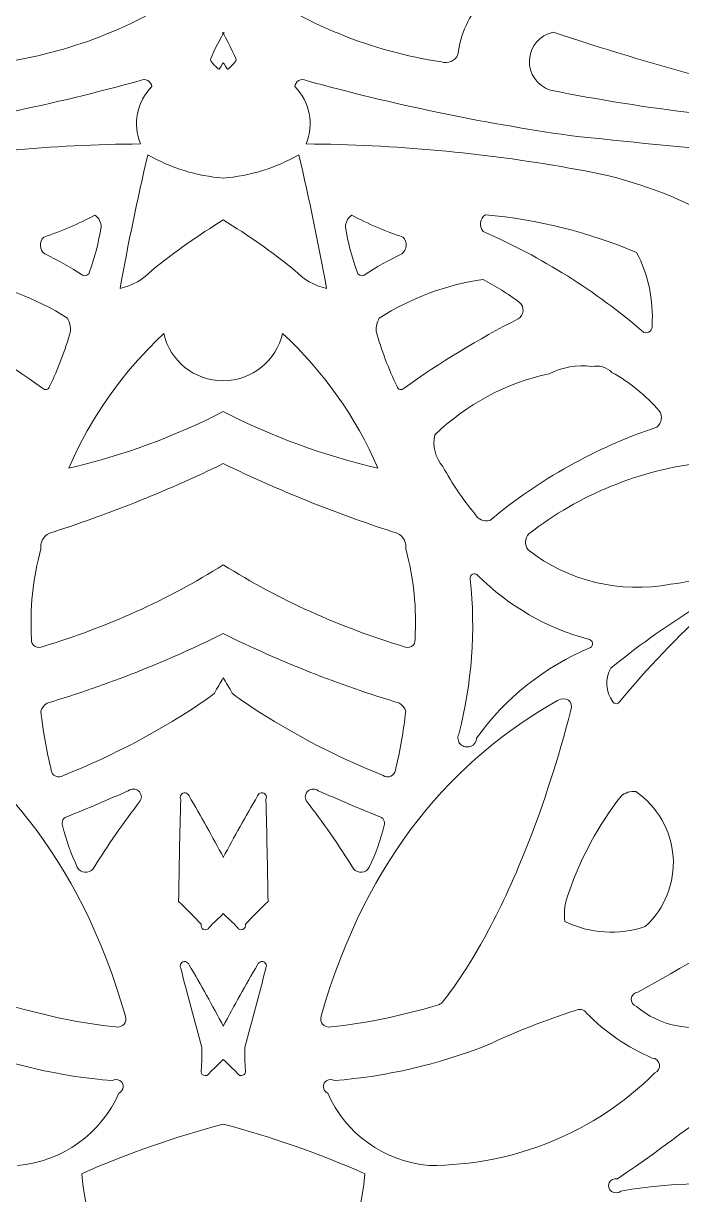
# Model space of a CAD drawing. Header units: millimetres. Extents: x -388 to 390, y -1187 to 1583.
# Drawn here: x -49.3 to 113, y 360.7 to 649.3 of the extents above; entities that cross this region are included whole.
import ezdxf

# ---------------------------------------------------------------- set-up
doc = ezdxf.new("R2010")
doc.units = ezdxf.units.MM
doc.header["$MEASUREMENT"] = 0
doc.layers.add('Livello 1', color=7, linetype='Continuous')

msp = doc.modelspace()

# ---------------------------------------------------------------- linework, layer by layer
at = {"layer": 'Livello 1', "color": 2, "lineweight": 9}
msp.add_open_spline([(-388, -1049.5), (-388, -1049.5), (388, -1049.5), (388, -1049.5), (388, -1049.5), (388, -1049.5), (388, 1049.5), (388, 1049.5), (388, 1049.5), (388, 1049.5), (-388, 1049.5), (-388, 1049.5), (-388, 1049.5), (-388, 1049.5), (-388, -1049.5), (-388, -1049.5)], degree=3, knots=[0, 0, 0, 0, 0.2, 0.2, 0.2, 0.2, 0.4, 0.4, 0.4, 0.4, 0.6, 0.6, 0.6, 0.6, 1, 1, 1, 1], dxfattribs=at)
at = {"layer": 'Livello 1', "color": 242, "lineweight": 9}
msp.add_open_spline([(323.5, -969.5005), (323.5, -969.5005), (-323.5, -969.5005), (-323.5, -969.5005), (-323.5, -969.5005), (-323.5, -969.5005), (-323.5, 969.5005), (-323.5, 969.5005), (-323.5, 969.5005), (-323.5, 969.5005), (323.5, 969.5005), (323.5, 969.5005), (323.5, 969.5005), (323.5, 969.5005), (323.5, 60.8387), (323.5, 60.8387), (323.5, 60.8387), (323.5, 60.8387), (257.4997, -137.4998), (257.4997, -137.4998), (257.4997, -137.4998), (257.4997, -137.4998), (323.5, -174.5014), (323.5, -174.5014), (323.5, -174.5014), (323.5, -174.5014), (323.5, -969.5005), (323.5, -969.5005)], degree=3, knots=[0, 0, 0, 0, 0.125, 0.125, 0.125, 0.125, 0.25, 0.25, 0.25, 0.25, 0.375, 0.375, 0.375, 0.375, 0.5, 0.5, 0.5, 0.5, 0.625, 0.625, 0.625, 0.625, 0.75, 0.75, 0.75, 0.75, 1, 1, 1, 1], dxfattribs=at)
at = {"layer": 'Livello 1', "color": 177, "lineweight": 9}
for points in [[(-53.7721, 639.8729), (-36.4844, 642.4615), (-20.1006, 649.1302), (-6.0362, 659.303)], [(53.7721, 639.8729), (36.4844, 642.4615), (20.1006, 649.1302), (6.0362, 659.303)], [(57.8209, 641.6476), (58.4194, 646.6632), (60.5903, 651.3744), (64.0353, 655.1338)], [(155.0805, 627.0278), (130.1229, 632.4296), (105.4863, 639.1649), (81.2814, 647.2037)], [(57.8209, 641.6476), (57.1737, 640.0913), (55.3895, 639.3092), (53.7721, 639.8729)], [(-85.3563, 621.711), (-63.4422, 624.8776), (-41.7559, 629.404), (-20.4287, 635.2628)], [(85.3563, 621.711), (63.4422, 624.8776), (41.7559, 629.404), (20.4287, 635.2628)], [(-17.6425, 633.7755), (-21.2962, 629.9949), (-22.3826, 624.4857), (-20.4287, 619.6459)], [(17.6425, 633.7755), (21.2962, 629.9949), (22.3826, 624.4857), (20.4287, 619.6459)], [(152.8118, 624.0626), (128.5512, 625.2375), (104.4145, 628.1867), (80.6034, 632.8855)], [(170.4185, 613.7228), (142.0315, 616.0387), (113.6752, 618.7016), (85.3563, 621.711)], [(-20.4287, 619.6459), (-42.178, 619.4933), (-63.8732, 617.5027), (-85.2726, 613.6967)], [(20.4287, 619.6459), (42.178, 619.4933), (63.8732, 617.5027), (85.2726, 613.6967)], [(-18.6219, 616.9819), (-21.1684, 606.047), (-23.4486, 595.0543), (-25.4609, 584.0131)], [(-18.6218, 616.9819), (-12.9324, 613.6941), (-6.5608, 611.7324), (0, 611.2307)], [(18.6218, 616.9819), (12.9324, 613.6941), (6.5608, 611.7324), (0, 611.2307)], [(18.6219, 616.9819), (21.1684, 606.047), (23.4486, 595.0543), (25.4609, 584.0131)], [(85.2726, 613.6967), (106.4132, 610.4859), (126.0734, 601.1118), (141.6866, 586.7982)], [(-44.2425, 596.6759), (-39.9102, 598.1362), (-35.7062, 599.9383), (-31.6718, 602.0643)], [(-30.1322, 599.0974), (-30.0746, 600.283), (-30.6597, 601.4104), (-31.6718, 602.0643)], [(0, 600.8998), (-6.155, 597.1628), (-12.039, 593.0113), (-17.6087, 588.4751)], [(0, 600.8998), (6.155, 597.1628), (12.039, 593.0113), (17.6087, 588.4751)], [(30.1322, 599.0974), (30.0746, 600.283), (30.6597, 601.4104), (31.6718, 602.0643)], [(44.2425, 596.6759), (39.9102, 598.1362), (35.7062, 599.9383), (31.6718, 602.0643)], [(64.649, 602.2004), (77.4816, 601.0185), (90.0461, 597.8795), (101.8872, 592.8971)], [(-32.9753, 588.1507), (-31.6823, 591.7053), (-30.7305, 595.37), (-30.1322, 599.0974)], [(32.9753, 588.1507), (31.6823, 591.7053), (30.7305, 595.37), (30.1322, 599.0974)], [(64.0457, 598.0526), (78.4534, 591.7831), (91.8021, 583.4039), (103.6331, 573.2031)], [(-34.7356, 587.332), (-37.6985, 589.2831), (-40.8005, 591.0235), (-44.0179, 592.5398)], [(34.7356, 587.332), (37.6985, 589.2831), (40.8005, 591.0235), (44.0179, 592.5398)], [(101.8872, 592.8971), (104.7705, 587.355), (106.0865, 581.159), (105.6987, 574.9516)], [(-38.4187, 576.686), (-46.1522, 581.6575), (-54.9012, 584.9174), (-64.0549, 586.2384)], [(-25.4609, 584.0131), (-22.4461, 584.6976), (-19.7106, 586.252), (-17.6087, 588.4751)], [(25.4609, 584.0131), (22.4461, 584.6976), (19.7106, 586.252), (17.6087, 588.4751)], [(38.4187, 576.686), (46.1522, 581.6575), (54.9012, 584.9174), (64.0549, 586.2384)], [(64.0549, 586.2384), (67.1808, 584.567), (70.182, 582.6813), (73.0359, 580.5954)], [(-44.5643, 559.4259), (-53.4797, 565.8046), (-62.8745, 571.5151), (-72.6688, 576.5089)], [(-37.6451, 573.4967), (-37.6218, 574.6068), (-37.8881, 575.7045), (-38.4187, 576.686)], [(37.6451, 573.4967), (37.6218, 574.6068), (37.8881, 575.7045), (38.4187, 576.686)], [(44.5643, 559.4259), (53.4797, 565.8046), (62.8745, 571.5151), (72.6688, 576.5089)], [(-42.815, 559.8416), (-40.7062, 564.2445), (-38.977, 568.8121), (-37.6451, 573.4967)], [(-14.6602, 572.8801), (-24.6629, 563.577), (-32.6683, 552.3097), (-38.0994, 539.7274)], [(14.5915, 572.9439), (24.6263, 563.6286), (32.6559, 552.3385), (38.0994, 539.7274)], [(42.815, 559.8416), (40.7062, 564.2445), (38.977, 568.8121), (37.6451, 573.4967)], [(52.1366, 547.9367), (59.8997, 555.4574), (69.6772, 560.6769), (80.341, 562.9933)], [(80.341, 562.9933), (83.5562, 564.6282), (87.2075, 565.2556), (90.7993, 564.79)], [(90.7993, 564.79), (92.6003, 565.1516), (94.4665, 564.6045), (95.7676, 563.3334)], [(95.7676, 563.3334), (100.2086, 560.8627), (104.1688, 557.6437), (107.4654, 553.8246)], [(-38.0994, 539.7274), (-24.8389, 542.774), (-12.0354, 547.4677), (0, 553.6902)], [(38.0994, 539.7274), (24.8389, 542.774), (12.0354, 547.4677), (0, 553.6902)], [(107.4654, 553.8246), (108.3641, 552.5543), (108.1043, 550.82), (106.8707, 549.8556)], [(65.7032, 526.8029), (77.821, 536.9542), (91.7881, 544.7753), (106.8707, 549.8556)], [(54.1371, 540.1131), (52.25, 542.2679), (51.5089, 545.166), (52.1366, 547.9367)], [(-41.7004, 524.0463), (-27.4191, 528.6965), (-13.4854, 534.3098), (0, 540.8455)], [(41.7004, 524.0463), (27.4191, 528.6965), (13.4854, 534.3098), (0, 540.8455)], [(62.0414, 528.4302), (59.0028, 532.0479), (56.354, 535.963), (54.1371, 540.1131)], [(75.3474, 523.5308), (87.7234, 533.2282), (102.6473, 539.3064), (118.3994, 541.0652)], [(65.7032, 526.8029), (64.2435, 526.4349), (62.719, 527.1124), (62.0414, 528.4302)], [(75.1139, 519.5742), (74.2228, 520.7803), (74.3202, 522.4332), (75.3474, 523.5308)], [(-44.9588, 519.8056), (-46.9505, 512.5548), (-47.7262, 505.0356), (-47.2558, 497.5414)], [(44.9588, 519.8056), (46.9505, 512.5548), (47.7262, 505.0356), (47.2558, 497.5414)], [(132.4917, 520.0938), (126.0904, 515.1028), (118.3757, 511.9878), (110.2406, 511.109)], [(110.2406, 511.109), (97.8301, 508.767), (84.994, 511.8603), (75.1139, 519.5742)], [(-44.4127, 495.7923), (-28.7404, 500.4905), (-13.7996, 507.2526), (0, 515.8882)], [(44.4127, 495.7923), (28.7404, 500.4905), (13.7996, 507.2526), (0, 515.8882)], [(60.8672, 512.4144), (62.2424, 499.5916), (61.2809, 486.6318), (58.0271, 474.1379)], [(90.2397, 497.4982), (79.8122, 500.264), (70.3282, 505.704), (62.7675, 513.2564)], [(95.5329, 490.4381), (102.8886, 496.4054), (110.6516, 501.8748), (118.7677, 506.8082)], [(97.6601, 482.1583), (104.5304, 490.4308), (111.9842, 498.2223), (119.9669, 505.4756)], [(-43.4562, 481.8047), (-28.4989, 486.2969), (-13.9608, 492.0275), (0, 498.9338)], [(43.4562, 481.8047), (28.4989, 486.2969), (13.9608, 492.0275), (0, 498.9338)], [(62.4376, 473.1839), (69.4642, 483.0686), (79.2101, 490.8013), (90.5451, 495.4856)], [(-2.2114, 484.2992), (-1.4585, 485.5386), (-0.7212, 486.787), (0, 488.0441)], [(2.2114, 484.2992), (1.4585, 485.5386), (0.7212, 486.787), (0, 488.0441)], [(96.0358, 482.1531), (94.2069, 484.5738), (94.0097, 487.8226), (95.5329, 490.4381)], [(-24.1285, 404.6785), (-35.4848, 444.3277), (-57.2747, 468.3108), (-82.3458, 482.4196)], [(-39.4148, 463.9704), (-26.9992, 468.9104), (-15.1871, 475.1937), (-4.1988, 482.7033)], [(-4.1988, 482.7033), (-3.4877, 483.1746), (-2.8225, 483.7087), (-2.2114, 484.2992)], [(4.1988, 482.7033), (3.4877, 483.1746), (2.8225, 483.7087), (2.2114, 484.2992)], [(39.4148, 463.9704), (26.9992, 468.9104), (15.1871, 475.1937), (4.1988, 482.7033)], [(24.1285, 404.6785), (35.4848, 444.3277), (57.2747, 468.3108), (82.3458, 482.4196)], [(82.3458, 482.4196), (84.5735, 483.6734), (86.2731, 482.2579), (85.6955, 480.0458)], [(-43.4562, 481.8047), (-44.1762, 481.3178), (-44.7102, 480.6101), (-44.9737, 479.7933)], [(-44.9737, 479.7933), (-44.4213, 474.9108), (-43.5701, 470.0651), (-42.4247, 465.2824)], [(44.9737, 479.7933), (44.4213, 474.9108), (43.5701, 470.0651), (42.4247, 465.2824)], [(43.4562, 481.8047), (44.1762, 481.3178), (44.7102, 480.6101), (44.9737, 479.7933)], [(85.6955, 480.0458), (79.2187, 455.2378), (71.6635, 437.6624), (65.4533, 425.9755)], [(-38.3322, 453.8767), (-33.3224, 455.903), (-28.3506, 458.0182), (-23.4193, 460.2211)], [(38.3322, 453.8767), (33.3224, 455.903), (28.3506, 458.0182), (23.4193, 460.2211)], [(98.0421, 458.8781), (99.0379, 459.7219), (100.3366, 460.142), (101.6501, 460.0452)], [(-20.4587, 457.705), (-24.6316, 452.3276), (-28.5186, 446.7433), (-32.1043, 440.9744)], [(-10.4978, 458.0747), (-10.7228, 449.6809), (-10.8964, 441.286), (-11.0184, 432.8902)], [(0.0321, 443.738), (-2.6857, 448.8561), (-5.5153, 453.9165), (-8.4549, 458.9159)], [(-0.0321, 443.738), (2.6857, 448.8561), (5.5153, 453.9165), (8.4549, 458.9159)], [(10.4978, 458.0747), (10.7228, 449.6809), (10.8964, 441.286), (11.0184, 432.8902)], [(20.4587, 457.705), (24.6316, 452.3276), (28.5186, 446.7433), (32.1043, 440.9744)], [(85.1532, 435.1132), (88.1105, 443.6638), (92.4631, 451.6893), (98.0421, 458.8781)], [(-39.6497, 451.6113), (-38.7717, 448.0763), (-37.546, 444.6326), (-35.9896, 441.3288)], [(39.6497, 451.6113), (38.7717, 448.0763), (37.546, 444.6326), (35.9896, 441.3288)], [(165.4453, 451.2586), (145.352, 436.2771), (124.2196, 422.6793), (102.2008, 410.5637)], [(84.2145, 427.9726), (83.8961, 430.3921), (84.2194, 432.8513), (85.1532, 435.1132)], [(-5.4433, 427.292), (-7.2437, 429.2125), (-9.1029, 431.0794), (-11.0184, 432.8902)], [(5.4433, 427.292), (7.2437, 429.2125), (9.1029, 431.0794), (11.0184, 432.8902)], [(0, 429.9187), (-1.1746, 428.7823), (-2.3487, 427.6453), (-3.5221, 426.5078)], [(0, 429.9187), (1.1746, 428.7823), (2.3487, 427.6453), (3.5221, 426.5078)], [(104.0135, 426.7249), (97.5119, 424.5114), (90.3724, 424.9613), (84.2145, 427.9726)], [(65.4533, 425.9755), (60.129, 415.956), (55.7924, 410.2604), (53.9723, 408.0498)], [(163.3953, 419.6608), (143.1769, 399.2513), (120.997, 380.7947), (97.1631, 364.5464)], [(-10.4978, 416.4843), (-8.8051, 409.9518), (-7.0627, 403.4319), (-5.2703, 396.925)], [(0.0321, 402.1475), (-2.6857, 407.2656), (-5.5153, 412.3261), (-8.4549, 417.3255)], [(-0.0321, 402.1475), (2.6857, 407.2656), (5.5153, 412.3261), (8.4549, 417.3255)], [(10.4978, 416.4843), (8.8051, 409.9518), (7.0627, 403.4319), (5.2703, 396.925)], [(-52.8141, 407.3309), (-43.6672, 404.6997), (-34.8861, 402.8572), (-26.5772, 401.9762)], [(52.8141, 407.3309), (43.6672, 404.6997), (34.8861, 402.8572), (26.5772, 401.9762)], [(53.0812, 407.4467), (53.0812, 407.4467), (52.8141, 407.3309), (52.8141, 407.3309)], [(53.4371, 407.6701), (53.3114, 407.5883), (53.184, 407.5083), (53.0812, 407.4467)], [(53.7559, 407.849), (53.6564, 407.7789), (53.565, 407.753), (53.4371, 407.6701)], [(53.9723, 408.0498), (53.9723, 408.0498), (53.7559, 407.849), (53.7559, 407.849)], [(-26.5772, 401.9762), (-24.6856, 401.7763), (-23.6538, 403.0211), (-24.1285, 404.6785)], [(26.5772, 401.9762), (24.6856, 401.7763), (23.6538, 403.0211), (24.1285, 404.6785)], [(65.0018, 397.4794), (72.0802, 400.7911), (79.3704, 403.6508), (86.8265, 406.0407)], [(86.8265, 406.0407), (87.7632, 406.5935), (88.9804, 406.3015), (89.5498, 405.3874)], [(105.7384, 394.3266), (99.6472, 396.9284), (94.1446, 400.688), (89.5498, 405.3874)], [(122.2794, 402.895), (115.213, 400.6314), (107.4498, 402.2065), (101.8853, 407.033)], [(-65.0018, 397.4794), (-52.9837, 392.7196), (-40.2944, 389.7808), (-27.3712, 388.7645)], [(-5.4433, 391.3269), (-5.3054, 393.1896), (-5.2477, 395.0572), (-5.2702, 396.9247)], [(5.4433, 391.3269), (5.3054, 393.1896), (5.2477, 395.0572), (5.2702, 396.9247)], [(65.0018, 397.4794), (52.9837, 392.7196), (40.2944, 389.7808), (27.3712, 388.7645)], [(0, 393.9537), (-1.1746, 392.8173), (-2.3487, 391.6802), (-3.5221, 390.5426)], [(0, 393.9537), (1.1746, 392.8173), (2.3487, 391.6802), (3.5221, 390.5426)], [(106.3655, 390.6435), (91.7051, 376.0173), (71.6344, 367.7985), (50.6989, 367.8489)], [(-50.6989, 367.8489), (-39.6528, 368.8364), (-30.059, 375.6942), (-25.7375, 385.6915)], [(50.6989, 367.8489), (39.6528, 368.8364), (30.059, 375.6942), (25.7375, 385.6915)], [(0, 378.0276), (-11.9447, 374.8678), (-23.6149, 370.7802), (-34.8987, 365.8029)], [(0, 378.0276), (11.9447, 374.8678), (23.6149, 370.7802), (34.8987, 365.8029)], [(-34.8988, 365.8029), (-33.5423, 351.6106), (-28.3801, 338.0205), (-19.9342, 326.4071)], [(34.8988, 365.8029), (33.5423, 351.6106), (28.3801, 338.0205), (19.9342, 326.4071)], [(97.9816, 361.5403), (112.2659, 363.9843), (126.6594, 363.9856), (140.5884, 361.7253)]]:
    msp.add_open_spline(points, degree=3, dxfattribs=at)
for points, knots in [([(0.2186, 647.0819), (-0.3574, 646.6072), (-3.2685, 640.6139), (-3.1814, 640.2997), (-3.1814, 640.2997), (-3.0718, 639.9047), (-1.4428, 638.2152), (-1.0541, 638.062), (-1.0541, 638.062), (-0.9602, 638.0251), (-0.0979, 639.607), (0, 639.597)], [0, 0, 0, 0, 0.25, 0.25, 0.25, 0.25, 0.5, 0.5, 0.5, 0.5, 1, 1, 1, 1]), ([(-0.2186, 647.0819), (0.3574, 646.6072), (3.2685, 640.6139), (3.1814, 640.2997), (3.1814, 640.2997), (3.0718, 639.9047), (1.4428, 638.2152), (1.0541, 638.062), (1.0541, 638.062), (0.9602, 638.0251), (0.0979, 639.607), (0, 639.597)], [0, 0, 0, 0, 0.25, 0.25, 0.25, 0.25, 0.5, 0.5, 0.5, 0.5, 1, 1, 1, 1]), ([(80.6034, 632.8855), (77.3898, 633.9553), (75.2861, 636.9756), (75.4433, 640.2939), (75.4433, 640.2939), (75.6004, 643.6123), (77.9805, 646.4292), (81.2814, 647.2037)], [0, 0, 0, 0, 0.33333333, 0.33333333, 0.33333333, 0.33333333, 1, 1, 1, 1]), ([(-17.6425, 633.7755), (-17.6884, 634.4023), (-18.0569, 634.963), (-18.6205, 635.2639), (-18.6205, 635.2639), (-19.1842, 635.5648), (-19.8654, 635.5643), (-20.4287, 635.2628)], [0, 0, 0, 0, 0.33333333, 0.33333333, 0.33333333, 0.33333333, 1, 1, 1, 1]), ([(17.6425, 633.7755), (17.6884, 634.4023), (18.0569, 634.963), (18.6205, 635.2639), (18.6205, 635.2639), (19.1842, 635.5648), (19.8654, 635.5643), (20.4287, 635.2628)], [0, 0, 0, 0, 0.33333333, 0.33333333, 0.33333333, 0.33333333, 1, 1, 1, 1]), ([(64.0457, 598.0526), (63.5113, 598.6611), (63.2711, 599.4657), (63.3866, 600.2603), (63.3866, 600.2603), (63.5022, 601.0548), (63.9623, 601.7617), (64.649, 602.2003)], [0, 0, 0, 0, 0.33333333, 0.33333333, 0.33333333, 0.33333333, 1, 1, 1, 1]), ([(-44.2425, 596.6759), (-44.8269, 596.1241), (-45.1376, 595.3513), (-45.0946, 594.5577), (-45.0946, 594.5577), (-45.0515, 593.7642), (-44.6587, 593.028), (-44.0179, 592.5398)], [0, 0, 0, 0, 0.33333333, 0.33333333, 0.33333333, 0.33333333, 1, 1, 1, 1]), ([(44.2425, 596.6759), (44.8269, 596.1241), (45.1376, 595.3513), (45.0946, 594.5577), (45.0946, 594.5577), (45.0515, 593.7642), (44.6587, 593.028), (44.0179, 592.5398)], [0, 0, 0, 0, 0.33333333, 0.33333333, 0.33333333, 0.33333333, 1, 1, 1, 1]), ([(-34.7356, 587.332), (-34.4014, 587.1249), (-33.9821, 587.1001), (-33.6248, 587.2662), (-33.6248, 587.2662), (-33.2675, 587.4324), (-33.0222, 587.7663), (-32.9753, 588.1507)], [0, 0, 0, 0, 0.33333333, 0.33333333, 0.33333333, 0.33333333, 1, 1, 1, 1]), ([(34.7356, 587.332), (34.4014, 587.1249), (33.9821, 587.1001), (33.6248, 587.2662), (33.6248, 587.2662), (33.2675, 587.4324), (33.0222, 587.7663), (32.9753, 588.1507)], [0, 0, 0, 0, 0.33333333, 0.33333333, 0.33333333, 0.33333333, 1, 1, 1, 1]), ([(73.0359, 580.5954), (73.6396, 580.0513), (73.951, 579.2638), (73.8791, 578.4638), (73.8791, 578.4638), (73.8073, 577.6638), (73.3602, 576.9416), (72.6688, 576.5089)], [0, 0, 0, 0, 0.33333333, 0.33333333, 0.33333333, 0.33333333, 1, 1, 1, 1]), ([(105.6987, 574.9516), (105.8116, 574.4088), (105.6165, 573.8485), (105.1884, 573.4861), (105.1884, 573.4861), (104.7603, 573.1237), (104.1657, 573.0155), (103.6331, 573.2031)], [0, 0, 0, 0, 0.33333333, 0.33333333, 0.33333333, 0.33333333, 1, 1, 1, 1]), ([(-14.6602, 572.8801), (-13.1288, 566.2216), (-7.165, 561.2561), (-0.0416, 561.2561), (-0.0416, 561.2561), (7.1046, 561.2561), (13.0836, 566.2533), (14.5915, 572.9439)], [0, 0, 0, 0, 0.33333333, 0.33333333, 0.33333333, 0.33333333, 1, 1, 1, 1]), ([(-44.5643, 559.4259), (-44.3112, 559.1559), (-43.9281, 559.0419), (-43.5643, 559.1283), (-43.5643, 559.1283), (-43.2004, 559.2148), (-42.9134, 559.488), (-42.815, 559.8416)], [0, 0, 0, 0, 0.33333333, 0.33333333, 0.33333333, 0.33333333, 1, 1, 1, 1]), ([(44.5643, 559.4259), (44.3112, 559.1559), (43.9281, 559.0419), (43.5643, 559.1283), (43.5643, 559.1283), (43.2004, 559.2148), (42.9134, 559.488), (42.815, 559.8416)], [0, 0, 0, 0, 0.33333333, 0.33333333, 0.33333333, 0.33333333, 1, 1, 1, 1]), ([(-41.7004, 524.0463), (-42.7084, 523.9094), (-43.6189, 523.3849), (-44.2305, 522.5889), (-44.2305, 522.5889), (-44.8421, 521.7931), (-45.1042, 520.7913), (-44.9588, 519.8056)], [0, 0, 0, 0, 0.33333333, 0.33333333, 0.33333333, 0.33333333, 1, 1, 1, 1]), ([(41.7004, 524.0463), (42.7084, 523.9094), (43.6189, 523.3849), (44.2305, 522.5889), (44.2305, 522.5889), (44.8421, 521.7931), (45.1042, 520.7913), (44.9588, 519.8056)], [0, 0, 0, 0, 0.33333333, 0.33333333, 0.33333333, 0.33333333, 1, 1, 1, 1]), ([(60.8672, 512.4144), (60.7546, 512.8971), (61.0049, 513.3908), (61.4659, 513.595), (61.4659, 513.595), (61.9268, 513.7992), (62.471, 513.6577), (62.7675, 513.2564)], [0, 0, 0, 0, 0.33333333, 0.33333333, 0.33333333, 0.33333333, 1, 1, 1, 1]), ([(-47.2558, 497.5414), (-47.3542, 496.8396), (-47.0237, 496.1463), (-46.4108, 495.7693), (-46.4108, 495.7693), (-45.798, 495.3923), (-45.0163, 495.4013), (-44.4127, 495.7923)], [0, 0, 0, 0, 0.33333333, 0.33333333, 0.33333333, 0.33333333, 1, 1, 1, 1]), ([(47.2558, 497.5414), (47.3542, 496.8396), (47.0237, 496.1463), (46.4108, 495.7693), (46.4108, 495.7693), (45.798, 495.3923), (45.0163, 495.4013), (44.4127, 495.7923)], [0, 0, 0, 0, 0.33333333, 0.33333333, 0.33333333, 0.33333333, 1, 1, 1, 1]), ([(90.2397, 497.4982), (90.6471, 497.3527), (90.9406, 497.0007), (91.0043, 496.5808), (91.0043, 496.5808), (91.068, 496.161), (90.8917, 495.7406), (90.5451, 495.4856)], [0, 0, 0, 0, 0.33333333, 0.33333333, 0.33333333, 0.33333333, 1, 1, 1, 1]), ([(97.6601, 482.1583), (97.5082, 481.8557), (97.1941, 481.6634), (96.8496, 481.6624), (96.8496, 481.6624), (96.5051, 481.6613), (96.1897, 481.8515), (96.0358, 482.1531)], [0, 0, 0, 0, 0.33333333, 0.33333333, 0.33333333, 0.33333333, 1, 1, 1, 1]), ([(62.4376, 473.1839), (62.4158, 472.2743), (61.8371, 471.4667), (60.9705, 471.1371), (60.9705, 471.1371), (60.1039, 470.8074), (59.1198, 471.0203), (58.476, 471.6766), (58.476, 471.6766), (57.8321, 472.333), (57.655, 473.304), (58.0271, 474.1379)], [0, 0, 0, 0, 0.25, 0.25, 0.25, 0.25, 0.5, 0.5, 0.5, 0.5, 1, 1, 1, 1]), ([(-42.4247, 465.2824), (-42.3575, 464.6188), (-41.9318, 464.0415), (-41.3093, 463.7702), (-41.3093, 463.7702), (-40.6869, 463.4988), (-39.9636, 463.5752), (-39.4148, 463.9704)], [0, 0, 0, 0, 0.33333333, 0.33333333, 0.33333333, 0.33333333, 1, 1, 1, 1]), ([(42.4247, 465.2824), (42.3575, 464.6188), (41.9318, 464.0415), (41.3093, 463.7702), (41.3093, 463.7702), (40.6869, 463.4988), (39.9636, 463.5752), (39.4148, 463.9704)], [0, 0, 0, 0, 0.33333333, 0.33333333, 0.33333333, 0.33333333, 1, 1, 1, 1]), ([(-20.4587, 457.705), (-19.9935, 458.5154), (-20.1743, 459.5342), (-20.8914, 460.1436), (-20.8914, 460.1436), (-21.6086, 460.753), (-22.6646, 460.7854), (-23.4193, 460.2211)], [0, 0, 0, 0, 0.33333333, 0.33333333, 0.33333333, 0.33333333, 1, 1, 1, 1]), ([(-8.4549, 458.9159), (-8.5813, 459.3107), (-8.9255, 459.6014), (-9.3432, 459.666), (-9.3432, 459.666), (-9.7608, 459.7306), (-10.1798, 459.5581), (-10.4246, 459.2207), (-10.4246, 459.2207), (-10.6695, 458.8833), (-10.6977, 458.4393), (-10.4978, 458.0747)], [0, 0, 0, 0, 0.25, 0.25, 0.25, 0.25, 0.5, 0.5, 0.5, 0.5, 1, 1, 1, 1]), ([(8.4549, 458.9159), (8.5813, 459.3107), (8.9255, 459.6014), (9.3432, 459.666), (9.3432, 459.666), (9.7608, 459.7306), (10.1798, 459.5581), (10.4246, 459.2207), (10.4246, 459.2207), (10.6695, 458.8833), (10.6977, 458.4393), (10.4978, 458.0747)], [0, 0, 0, 0, 0.25, 0.25, 0.25, 0.25, 0.5, 0.5, 0.5, 0.5, 1, 1, 1, 1]), ([(20.4587, 457.705), (19.9935, 458.5154), (20.1743, 459.5342), (20.8914, 460.1436), (20.8914, 460.1436), (21.6086, 460.753), (22.6646, 460.7854), (23.4193, 460.2211)], [0, 0, 0, 0, 0.33333333, 0.33333333, 0.33333333, 0.33333333, 1, 1, 1, 1]), ([(101.6501, 460.0452), (107.0393, 456.2988), (110.4288, 450.3858), (110.8864, 443.9323), (110.8864, 443.9323), (111.3442, 437.4786), (108.822, 431.1639), (104.0135, 426.7249)], [0, 0, 0, 0, 0.33333333, 0.33333333, 0.33333333, 0.33333333, 1, 1, 1, 1]), ([(-38.3322, 453.8767), (-38.8339, 453.7798), (-39.2677, 453.4742), (-39.5208, 453.0391), (-39.5208, 453.0391), (-39.7738, 452.6042), (-39.8208, 452.0829), (-39.6497, 451.6113)], [0, 0, 0, 0, 0.33333333, 0.33333333, 0.33333333, 0.33333333, 1, 1, 1, 1]), ([(38.3322, 453.8767), (38.8339, 453.7798), (39.2677, 453.4742), (39.5208, 453.0391), (39.5208, 453.0391), (39.7738, 452.6042), (39.8208, 452.0829), (39.6497, 451.6113)], [0, 0, 0, 0, 0.33333333, 0.33333333, 0.33333333, 0.33333333, 1, 1, 1, 1]), ([(-35.9896, 441.3288), (-35.6297, 440.6393), (-34.9343, 440.178), (-34.1464, 440.1061), (-34.1464, 440.1061), (-33.3587, 440.0343), (-32.5882, 440.3619), (-32.1043, 440.9744)], [0, 0, 0, 0, 0.33333333, 0.33333333, 0.33333333, 0.33333333, 1, 1, 1, 1]), ([(35.9896, 441.3288), (35.6297, 440.6393), (34.9343, 440.178), (34.1464, 440.1061), (34.1464, 440.1061), (33.3587, 440.0343), (32.5882, 440.3619), (32.1043, 440.9744)], [0, 0, 0, 0, 0.33333333, 0.33333333, 0.33333333, 0.33333333, 1, 1, 1, 1]), ([(-5.4433, 427.292), (-5.6114, 426.7858), (-5.3542, 426.238), (-4.8522, 426.033), (-4.8522, 426.033), (-4.3501, 425.828), (-3.7713, 426.0346), (-3.5221, 426.5078)], [0, 0, 0, 0, 0.33333333, 0.33333333, 0.33333333, 0.33333333, 1, 1, 1, 1]), ([(5.4433, 427.292), (5.6114, 426.7858), (5.3542, 426.238), (4.8522, 426.033), (4.8522, 426.033), (4.3501, 425.828), (3.7713, 426.0346), (3.5221, 426.5078)], [0, 0, 0, 0, 0.33333333, 0.33333333, 0.33333333, 0.33333333, 1, 1, 1, 1]), ([(-8.4549, 417.3255), (-8.5813, 417.7203), (-8.9255, 418.0109), (-9.3432, 418.0756), (-9.3432, 418.0756), (-9.7608, 418.1402), (-10.1798, 417.9677), (-10.4246, 417.6303), (-10.4246, 417.6303), (-10.6695, 417.2929), (-10.6977, 416.8488), (-10.4978, 416.4843)], [0, 0, 0, 0, 0.25, 0.25, 0.25, 0.25, 0.5, 0.5, 0.5, 0.5, 1, 1, 1, 1]), ([(8.4549, 417.3255), (8.5813, 417.7203), (8.9255, 418.0109), (9.3432, 418.0756), (9.3432, 418.0756), (9.7608, 418.1402), (10.1798, 417.9677), (10.4246, 417.6303), (10.4246, 417.6303), (10.6695, 417.2929), (10.6977, 416.8488), (10.4978, 416.4843)], [0, 0, 0, 0, 0.25, 0.25, 0.25, 0.25, 0.5, 0.5, 0.5, 0.5, 1, 1, 1, 1]), ([(101.8853, 407.033), (101.0457, 407.2796), (100.4982, 408.0693), (100.5747, 408.924), (100.5747, 408.924), (100.651, 409.7788), (101.3301, 410.4635), (102.2008, 410.5637)], [0, 0, 0, 0, 0.33333333, 0.33333333, 0.33333333, 0.33333333, 1, 1, 1, 1]), ([(105.7384, 394.3266), (106.6392, 394.2583), (107.3765, 393.5976), (107.525, 392.7252), (107.525, 392.7252), (107.6735, 391.853), (107.195, 390.994), (106.3655, 390.6435)], [0, 0, 0, 0, 0.33333333, 0.33333333, 0.33333333, 0.33333333, 1, 1, 1, 1]), ([(-5.4433, 391.3269), (-5.6114, 390.8206), (-5.3542, 390.2727), (-4.8522, 390.0678), (-4.8522, 390.0678), (-4.3501, 389.8629), (-3.7713, 390.0694), (-3.5221, 390.5426)], [0, 0, 0, 0, 0.33333333, 0.33333333, 0.33333333, 0.33333333, 1, 1, 1, 1]), ([(5.4433, 391.3269), (5.6114, 390.8206), (5.3542, 390.2727), (4.8522, 390.0678), (4.8522, 390.0678), (4.3501, 389.8629), (3.7713, 390.0694), (3.5221, 390.5426)], [0, 0, 0, 0, 0.33333333, 0.33333333, 0.33333333, 0.33333333, 1, 1, 1, 1]), ([(-25.7375, 385.6915), (-25.1221, 385.9461), (-24.7048, 386.5173), (-24.6578, 387.1696), (-24.6578, 387.1696), (-24.6109, 387.8218), (-24.942, 388.4446), (-25.5147, 388.7813), (-25.5147, 388.7813), (-26.0875, 389.118), (-26.8049, 389.1114), (-27.3711, 388.7645)], [0, 0, 0, 0, 0.25, 0.25, 0.25, 0.25, 0.5, 0.5, 0.5, 0.5, 1, 1, 1, 1]), ([(25.7375, 385.6915), (25.1221, 385.9461), (24.7048, 386.5173), (24.6578, 387.1696), (24.6578, 387.1696), (24.6109, 387.8218), (24.942, 388.4446), (25.5147, 388.7813), (25.5147, 388.7813), (26.0875, 389.118), (26.8049, 389.1114), (27.3711, 388.7645)], [0, 0, 0, 0, 0.25, 0.25, 0.25, 0.25, 0.5, 0.5, 0.5, 0.5, 1, 1, 1, 1]), ([(97.9816, 361.5403), (97.3537, 360.9728), (96.4042, 360.9168), (95.7111, 361.4062), (95.7111, 361.4062), (95.018, 361.8956), (94.7732, 362.7951), (95.1255, 363.5572), (95.1255, 363.5572), (95.4779, 364.3192), (96.3299, 364.7329), (97.1631, 364.5464)], [0, 0, 0, 0, 0.25, 0.25, 0.25, 0.25, 0.5, 0.5, 0.5, 0.5, 1, 1, 1, 1])]:
    msp.add_open_spline(points, degree=3, knots=knots, dxfattribs=at)

doc.saveas('drawing.dxf')
